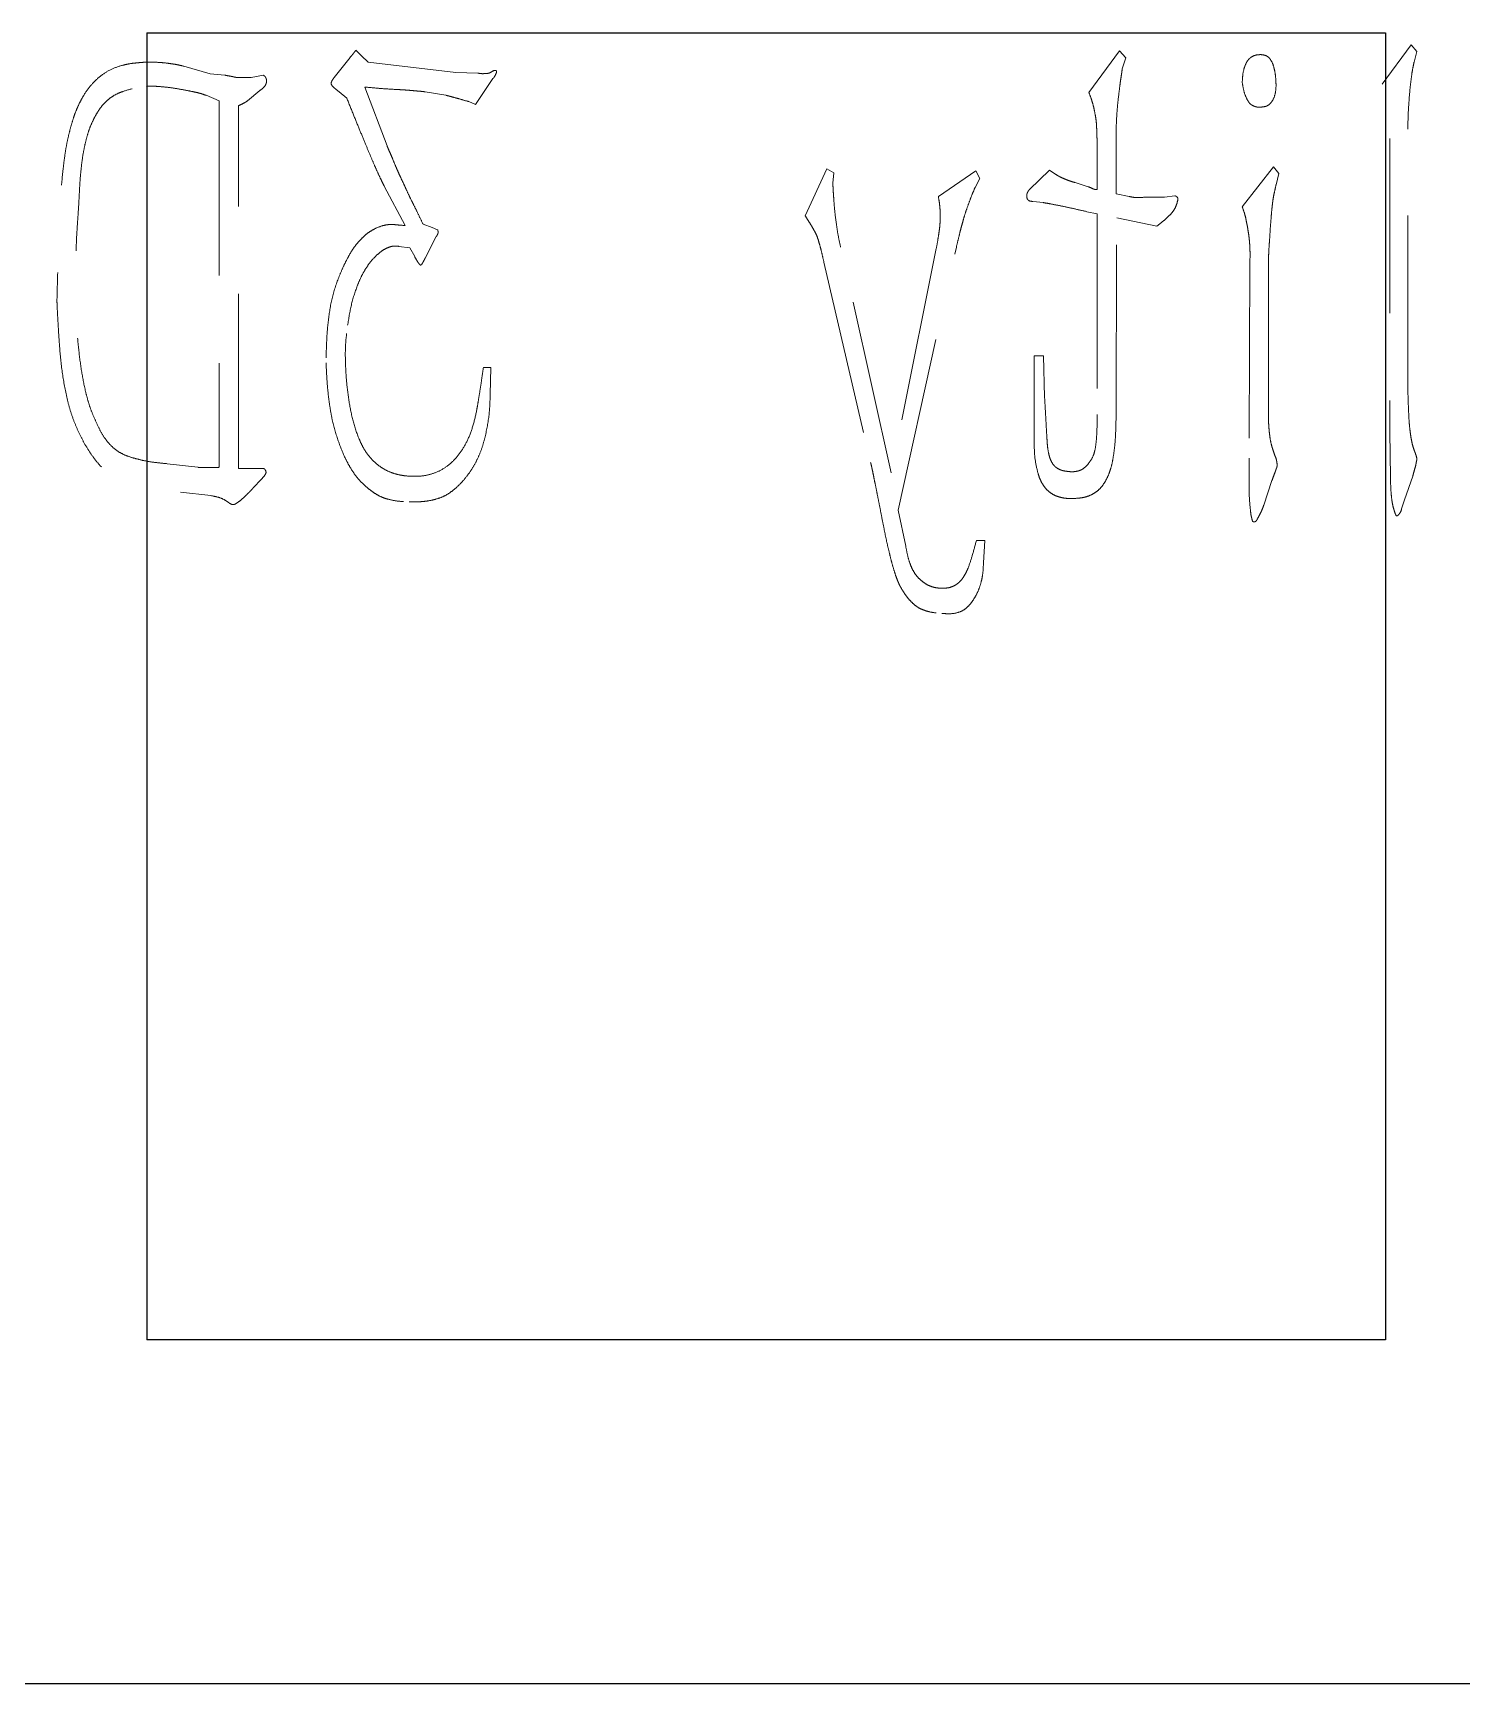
# Model space of a CAD drawing. Header units: millimetres. Extents: x 2 to 295, y 1 to 209.
# Drawn here: x 221.92 to 232.3, y 86.11 to 98.11 of the extents above; entities that cross this region are included whole.
import ezdxf

# ---------------------------------------------------------------- set-up
doc = ezdxf.new("R2010")
doc.units = ezdxf.units.MM
doc.linetypes.add('HIDDEN', pattern=[1.905, 1.27, -0.635])

msp = doc.modelspace()

# ---------------------------------------------------------------- linework, layer by layer
at = {"color": 7, "linetype": 'Continuous', "lineweight": 25}
for p, q in [((222.741, 98.115), (222.741, 88.615)), ((222.741, 98.115), (231.741, 98.115)), ((231.741, 98.115), (231.741, 88.615)), ((231.741, 88.615), (222.741, 88.615)), ((256.741, 86.115), (201.741, 86.115))]:
    msp.add_line(p, q, dxfattribs=at)
at = {"color": 7, "linetype": 'HIDDEN', "lineweight": 18}
for p, q in [((224.301, 97.949), (224.261, 97.989)), ((224.351, 97.903), (224.301, 97.949)), ((229.809, 97.984), (229.587, 97.682)), ((229.854, 97.933), (229.809, 97.984)), ((229.829, 97.853), (229.854, 97.933)), ((231.929, 98.029), (231.718, 97.742)), ((231.969, 97.979), (231.929, 98.029)), ((231.949, 97.903), (231.969, 97.979)), ((223.202, 97.818), (223.011, 97.873)), ((223.308, 97.808), (223.202, 97.818)), ((223.59, 97.808), (223.499, 97.792)), ((224.201, 97.913), (224.104, 97.792)), ((224.986, 97.828), (224.351, 97.903)), ((225.147, 97.823), (224.986, 97.828)), ((223.499, 97.792), (223.394, 97.792)), ((223.474, 97.621), (223.564, 97.697)), ((224.14, 97.687), (224.195, 97.642)), ((224.487, 97.294), (224.326, 97.722)), ((224.764, 97.687), (224.915, 97.662)), ((225.131, 97.596), (225.257, 97.783)), ((223.172, 97.662), (223.268, 97.621)), ((223.268, 97.621), (223.268, 94.958)), ((223.409, 94.949), (223.409, 97.586)), ((225.081, 97.616), (225.131, 97.596)), ((229.784, 96.946), (229.784, 97.334)), ((231.773, 97.349), (231.773, 95.215)), ((231.905, 95.517), (231.905, 97.415)), ((227.682, 97.128), (227.526, 96.785)), ((227.733, 97.098), (227.682, 97.128)), ((227.727, 97.023), (227.733, 97.098)), ((228.765, 97.113), (228.493, 96.926)), ((228.795, 97.058), (228.765, 97.113)), ((229.3, 97.118), (229.155, 96.977)), ((229.346, 97.087), (229.3, 97.118)), ((229.648, 97.103), (229.648, 96.977)), ((230.927, 97.143), (230.701, 96.851)), ((230.967, 97.093), (230.927, 97.143)), ((230.947, 97.012), (230.967, 97.093)), ((224.467, 97.002), (224.618, 96.715)), ((228.76, 96.992), (228.795, 97.058)), ((229.582, 96.997), (229.487, 97.027)), ((229.179, 96.891), (229.256, 96.882)), ((229.88, 96.926), (229.784, 96.946)), ((230.136, 96.922), (230.065, 96.922)), ((230.212, 96.932), (230.136, 96.922)), ((224.814, 96.7), (224.749, 96.725)), ((229.573, 96.816), (229.648, 96.801)), ((229.648, 96.801), (229.648, 95.341)), ((229.784, 95.306), (229.789, 96.77)), ((229.789, 96.77), (230.081, 96.71)), ((224.764, 96.479), (224.845, 96.635)), ((224.855, 96.685), (224.814, 96.7)), ((224.573, 96.564), (224.653, 96.554)), ((224.653, 96.554), (224.688, 96.489)), ((228.15, 94.918), (227.783, 96.559)), ((228.478, 96.549), (228.15, 94.918)), ((228.201, 94.646), (228.624, 96.559)), ((227.662, 96.448), (228, 94.993)), ((230.756, 96.439), (230.751, 95.024)), ((230.892, 95.582), (230.892, 96.474)), ((229.256, 95.769), (229.19, 95.769)), ((229.19, 95.769), (229.19, 95.472)), ((229.265, 95.467), (229.256, 95.769)), ((225.242, 95.683), (225.187, 95.683)), ((225.237, 95.487), (225.242, 95.683)), ((231.773, 95.215), (231.779, 94.883)), ((223.112, 94.958), (222.89, 94.984)), ((223.559, 94.949), (223.409, 94.949)), ((230.751, 95.024), (230.751, 94.843)), ((223.514, 94.808), (223.575, 94.872)), ((230.857, 94.682), (230.917, 94.863)), ((231.879, 94.722), (231.94, 94.893)), ((222.986, 94.777), (223.207, 94.752)), ((231.859, 94.656), (231.879, 94.722)), ((228.256, 94.385), (228.201, 94.646)), ((228.83, 94.425), (228.769, 94.425)), ((228.82, 94.264), (228.83, 94.425))]:
    msp.add_line(p, q, dxfattribs=at)
for points, knots in [([(224.261, 97.989), (224.26, 97.988), (224.255, 97.982), (224.244, 97.967), (224.224, 97.944), (224.209, 97.924), (224.201, 97.913)], [0, 0, 0, 0, 0.0599601, 0.245803, 0.5623379, 1, 1, 1, 1]), ([(230.947, 97.737), (230.946, 97.749), (230.945, 97.779), (230.94, 97.827), (230.929, 97.878), (230.911, 97.917), (230.89, 97.942), (230.868, 97.953), (230.842, 97.958), (230.814, 97.957), (230.785, 97.951), (230.76, 97.936), (230.739, 97.915), (230.72, 97.878), (230.704, 97.823), (230.702, 97.776), (230.701, 97.752)], [0, 0, 0, 0, 0.06777, 0.160259, 0.260352, 0.351112, 0.393251, 0.436228, 0.481869, 0.534653, 0.588806, 0.640325, 0.691039, 0.746758, 0.868316, 1, 1, 1, 1]), ([(222.79, 97.903), (222.768, 97.903), (222.728, 97.903), (222.67, 97.898), (222.617, 97.892), (222.554, 97.878), (222.481, 97.853), (222.404, 97.804), (222.337, 97.74), (222.29, 97.675), (222.257, 97.615), (222.233, 97.564), (222.211, 97.506), (222.192, 97.443), (222.174, 97.375), (222.158, 97.3), (222.145, 97.22), (222.131, 97.106), (222.117, 96.963), (222.11, 96.793), (222.104, 96.623), (222.099, 96.481), (222.094, 96.369), (222.092, 96.292), (222.09, 96.224), (222.089, 96.181), (222.089, 96.161)], [0, 0, 0, 0, 0.029941, 0.057139, 0.082342, 0.105412, 0.148406, 0.190325, 0.233422, 0.279274, 0.303867, 0.330651, 0.359626, 0.390592, 0.424074, 0.459712, 0.498269, 0.539459, 0.622225, 0.701554, 0.780486, 0.863302, 0.903485, 0.93942, 0.971826, 1, 1, 1, 1]), ([(223.011, 97.873), (222.995, 97.877), (222.962, 97.885), (222.909, 97.893), (222.851, 97.9), (222.81, 97.902), (222.79, 97.903)], [0, 0, 0, 0, 0.2188172, 0.4585148, 0.7198848, 1, 1, 1, 1]), ([(223.394, 97.792), (223.392, 97.792), (223.385, 97.793), (223.369, 97.797), (223.342, 97.802), (223.32, 97.806), (223.308, 97.808)], [0, 0, 0, 0, 0.060483, 0.251748, 0.565446, 1, 1, 1, 1]), ([(223.564, 97.697), (223.573, 97.703), (223.589, 97.715), (223.606, 97.737), (223.613, 97.76), (223.611, 97.779), (223.604, 97.797), (223.594, 97.804), (223.59, 97.808)], [0, 0, 0, 0, 0.241312, 0.437477, 0.602294, 0.739699, 0.872098, 1, 1, 1, 1]), ([(225.257, 97.783), (225.263, 97.79), (225.272, 97.802), (225.279, 97.82), (225.285, 97.832), (225.28, 97.844), (225.26, 97.842), (225.245, 97.831), (225.226, 97.821), (225.204, 97.82), (225.177, 97.818), (225.158, 97.821), (225.147, 97.823)], [0, 0, 0, 0, 0.132359, 0.225951, 0.28294, 0.319095, 0.396534, 0.519662, 0.605047, 0.708878, 0.841084, 1, 1, 1, 1]), ([(225.257, 97.783), (225.263, 97.79), (225.272, 97.802), (225.279, 97.82), (225.285, 97.832), (225.28, 97.844), (225.26, 97.842), (225.245, 97.831), (225.226, 97.821), (225.204, 97.82), (225.177, 97.818), (225.158, 97.821), (225.147, 97.823)], [0, 0, 0, 0, 0.132359, 0.225951, 0.28294, 0.319095, 0.396534, 0.519662, 0.605047, 0.708878, 0.841084, 1, 1, 1, 1]), ([(229.784, 97.334), (229.784, 97.372), (229.785, 97.444), (229.791, 97.546), (229.8, 97.639), (229.81, 97.713), (229.816, 97.768), (229.822, 97.802), (229.826, 97.83), (229.828, 97.846), (229.829, 97.853)], [0, 0, 0, 0, 0.219117, 0.411328, 0.588283, 0.761444, 0.840832, 0.90604, 0.959501, 1, 1, 1, 1]), ([(231.905, 97.415), (231.905, 97.447), (231.905, 97.513), (231.912, 97.612), (231.919, 97.706), (231.929, 97.787), (231.938, 97.851), (231.946, 97.887), (231.949, 97.903)], [0, 0, 0, 0, 0.194321, 0.405664, 0.606727, 0.770342, 0.900868, 1, 1, 1, 1]), ([(222.23, 96.604), (222.232, 96.633), (222.235, 96.693), (222.242, 96.785), (222.248, 96.884), (222.253, 96.986), (222.26, 97.087), (222.27, 97.18), (222.283, 97.264), (222.3, 97.337), (222.319, 97.403), (222.342, 97.463), (222.37, 97.517), (222.4, 97.566), (222.435, 97.608), (222.475, 97.643), (222.519, 97.671), (222.582, 97.695), (222.655, 97.716), (222.713, 97.724), (222.739, 97.727)], [0, 0, 0, 0, 0.06305, 0.130466, 0.202214, 0.278837, 0.354446, 0.422689, 0.483698, 0.538191, 0.587456, 0.634005, 0.677924, 0.719162, 0.758827, 0.79726, 0.834297, 0.872484, 0.942911, 1, 1, 1, 1]), ([(222.739, 97.727), (222.756, 97.728), (222.793, 97.729), (222.851, 97.724), (222.914, 97.718), (222.98, 97.707), (223.042, 97.695), (223.095, 97.685), (223.138, 97.674), (223.162, 97.665), (223.172, 97.662)], [0, 0, 0, 0, 0.120326, 0.251082, 0.395925, 0.552211, 0.70211, 0.826738, 0.924979, 1, 1, 1, 1]), ([(224.104, 97.792), (224.098, 97.784), (224.087, 97.77), (224.079, 97.748), (224.087, 97.732), (224.099, 97.72), (224.117, 97.704), (224.132, 97.693), (224.14, 97.687)], [0, 0, 0, 0, 0.236505, 0.393034, 0.471298, 0.599376, 0.773696, 1, 1, 1, 1]), ([(224.326, 97.722), (224.361, 97.719), (224.437, 97.711), (224.535, 97.705), (224.616, 97.701), (224.672, 97.696), (224.72, 97.692), (224.75, 97.689), (224.764, 97.687)], [0, 0, 0, 0, 0.240019, 0.52371, 0.666348, 0.793884, 0.904533, 1, 1, 1, 1]), ([(229.587, 97.682), (229.594, 97.665), (229.605, 97.634), (229.619, 97.588), (229.629, 97.539), (229.637, 97.498), (229.641, 97.462), (229.643, 97.434), (229.644, 97.398), (229.646, 97.354), (229.646, 97.303), (229.647, 97.243), (229.648, 97.176), (229.648, 97.128), (229.648, 97.103)], [0, 0, 0, 0, 0.091792, 0.167506, 0.245654, 0.347781, 0.382362, 0.430883, 0.492037, 0.56591, 0.655023, 0.756865, 0.871435, 1, 1, 1, 1]), ([(229.587, 97.682), (229.594, 97.665), (229.605, 97.634), (229.619, 97.588), (229.629, 97.539), (229.637, 97.498), (229.641, 97.462), (229.643, 97.434), (229.644, 97.398), (229.646, 97.354), (229.646, 97.303), (229.647, 97.243), (229.648, 97.176), (229.648, 97.128), (229.648, 97.103)], [0, 0, 0, 0, 0.091792, 0.167506, 0.245654, 0.347781, 0.382362, 0.430883, 0.492037, 0.56591, 0.655023, 0.756865, 0.871435, 1, 1, 1, 1]), ([(230.701, 97.752), (230.705, 97.729), (230.713, 97.684), (230.734, 97.633), (230.756, 97.6), (230.78, 97.585), (230.807, 97.575), (230.826, 97.575), (230.837, 97.576)], [0, 0, 0, 0, 0.285688, 0.543985, 0.659912, 0.76571, 0.87683, 1, 1, 1, 1]), ([(230.837, 97.576), (230.845, 97.577), (230.862, 97.578), (230.886, 97.586), (230.905, 97.601), (230.926, 97.629), (230.944, 97.675), (230.946, 97.715), (230.947, 97.737)], [0, 0, 0, 0, 0.119936, 0.228723, 0.33563, 0.452085, 0.705606, 1, 1, 1, 1]), ([(230.837, 97.576), (230.845, 97.577), (230.862, 97.578), (230.886, 97.586), (230.905, 97.601), (230.926, 97.629), (230.944, 97.675), (230.946, 97.715), (230.947, 97.737)], [0, 0, 0, 0, 0.119936, 0.228723, 0.33563, 0.452085, 0.705606, 1, 1, 1, 1]), ([(223.409, 97.586), (223.422, 97.592), (223.444, 97.602), (223.465, 97.616), (223.474, 97.621)], [0, 0, 0, 0, 0.577625, 1, 1, 1, 1]), ([(224.195, 97.642), (224.211, 97.601), (224.242, 97.524), (224.286, 97.415), (224.327, 97.317), (224.362, 97.231), (224.394, 97.158), (224.421, 97.095), (224.446, 97.045), (224.46, 97.015), (224.467, 97.002)], [0, 0, 0, 0, 0.188413, 0.357486, 0.50962, 0.643418, 0.759307, 0.857858, 0.937578, 1, 1, 1, 1]), ([(224.915, 97.662), (224.922, 97.66), (224.94, 97.656), (224.974, 97.646), (225.023, 97.633), (225.06, 97.622), (225.081, 97.616)], [0, 0, 0, 0, 0.119615, 0.326343, 0.618028, 1, 1, 1, 1]), ([(224.749, 96.725), (224.738, 96.748), (224.716, 96.793), (224.685, 96.857), (224.655, 96.916), (224.63, 96.971), (224.607, 97.02), (224.586, 97.065), (224.568, 97.104), (224.549, 97.148), (224.53, 97.194), (224.511, 97.239), (224.497, 97.271), (224.49, 97.288), (224.487, 97.294)], [0, 0, 0, 0, 0.1229895, 0.2369231, 0.3428715, 0.4387364, 0.5255399, 0.6043605, 0.6736207, 0.7333324, 0.833059, 0.9119964, 0.9663927, 1, 1, 1, 1]), ([(229.487, 97.027), (229.474, 97.031), (229.448, 97.039), (229.41, 97.054), (229.375, 97.069), (229.354, 97.082), (229.346, 97.087)], [0, 0, 0, 0, 0.254484, 0.535349, 0.80214, 1, 1, 1, 1]), ([(227.783, 96.559), (227.776, 96.589), (227.763, 96.648), (227.75, 96.739), (227.739, 96.828), (227.734, 96.898), (227.73, 96.948), (227.729, 96.978), (227.727, 97.002), (227.727, 97.017), (227.727, 97.023)], [0, 0, 0, 0, 0.192252, 0.392537, 0.590369, 0.766578, 0.844957, 0.908899, 0.961682, 1, 1, 1, 1]), ([(228.624, 96.559), (228.629, 96.582), (228.64, 96.623), (228.653, 96.68), (228.666, 96.726), (228.679, 96.774), (228.696, 96.828), (228.719, 96.889), (228.739, 96.945), (228.754, 96.978), (228.76, 96.992)], [0, 0, 0, 0, 0.152178, 0.282445, 0.386457, 0.468137, 0.610998, 0.761151, 0.898416, 1, 1, 1, 1]), ([(229.155, 96.977), (229.149, 96.97), (229.14, 96.957), (229.134, 96.936), (229.136, 96.918), (229.141, 96.903), (229.157, 96.891), (229.171, 96.891), (229.179, 96.891)], [0, 0, 0, 0, 0.228946, 0.402044, 0.532958, 0.660895, 0.793707, 1, 1, 1, 1]), ([(229.648, 96.977), (229.643, 96.977), (229.636, 96.977), (229.623, 96.979), (229.606, 96.988), (229.592, 96.993), (229.582, 96.997)], [0, 0, 0, 0, 0.19392, 0.324781, 0.556488, 1, 1, 1, 1]), ([(230.892, 96.474), (230.892, 96.483), (230.893, 96.508), (230.895, 96.553), (230.9, 96.615), (230.904, 96.688), (230.91, 96.761), (230.915, 96.824), (230.92, 96.869), (230.925, 96.911), (230.934, 96.956), (230.942, 96.992), (230.947, 97.012)], [0, 0, 0, 0, 0.052292, 0.136306, 0.250781, 0.395541, 0.541772, 0.656354, 0.742184, 0.796273, 0.887199, 1, 1, 1, 1]), ([(228.493, 96.926), (228.496, 96.909), (228.501, 96.878), (228.506, 96.831), (228.506, 96.785), (228.506, 96.744), (228.503, 96.702), (228.497, 96.661), (228.489, 96.608), (228.482, 96.57), (228.478, 96.549)], [0, 0, 0, 0, 0.13699, 0.253263, 0.366995, 0.498371, 0.580926, 0.693777, 0.832703, 1, 1, 1, 1]), ([(228.493, 96.926), (228.496, 96.909), (228.501, 96.878), (228.506, 96.831), (228.506, 96.785), (228.506, 96.744), (228.503, 96.702), (228.497, 96.661), (228.489, 96.608), (228.482, 96.57), (228.478, 96.549)], [0, 0, 0, 0, 0.13699, 0.253263, 0.366995, 0.498371, 0.580926, 0.693777, 0.832703, 1, 1, 1, 1]), ([(229.256, 96.882), (229.278, 96.878), (229.325, 96.869), (229.401, 96.855), (229.484, 96.836), (229.542, 96.823), (229.573, 96.816)], [0, 0, 0, 0, 0.210575, 0.445056, 0.709408, 1, 1, 1, 1]), ([(230.065, 96.922), (230.046, 96.922), (230.01, 96.922), (229.96, 96.919), (229.917, 96.918), (229.891, 96.924), (229.88, 96.926)], [0, 0, 0, 0, 0.308083, 0.580399, 0.812476, 1, 1, 1, 1]), ([(230.081, 96.71), (230.097, 96.723), (230.127, 96.747), (230.168, 96.783), (230.202, 96.82), (230.222, 96.86), (230.231, 96.891), (230.235, 96.915), (230.224, 96.926), (230.216, 96.93), (230.212, 96.932)], [0, 0, 0, 0, 0.209634, 0.398669, 0.567906, 0.726288, 0.84896, 0.910551, 0.950637, 1, 1, 1, 1]), ([(230.081, 96.71), (230.097, 96.723), (230.127, 96.747), (230.168, 96.783), (230.202, 96.82), (230.222, 96.86), (230.231, 96.891), (230.235, 96.915), (230.224, 96.926), (230.216, 96.93), (230.212, 96.932)], [0, 0, 0, 0, 0.209634, 0.398669, 0.567906, 0.726288, 0.84896, 0.910551, 0.950637, 1, 1, 1, 1]), ([(230.701, 96.851), (230.707, 96.834), (230.718, 96.805), (230.727, 96.767), (230.732, 96.738), (230.738, 96.712), (230.743, 96.68), (230.749, 96.643), (230.754, 96.6), (230.757, 96.551), (230.758, 96.497), (230.757, 96.458), (230.756, 96.439)], [0, 0, 0, 0, 0.126153, 0.227225, 0.276126, 0.339691, 0.417277, 0.507453, 0.611493, 0.727469, 0.857485, 1, 1, 1, 1]), ([(230.701, 96.851), (230.707, 96.834), (230.718, 96.805), (230.727, 96.767), (230.732, 96.738), (230.738, 96.712), (230.743, 96.68), (230.749, 96.643), (230.754, 96.6), (230.757, 96.551), (230.758, 96.497), (230.757, 96.458), (230.756, 96.439)], [0, 0, 0, 0, 0.126153, 0.227225, 0.276126, 0.339691, 0.417277, 0.507453, 0.611493, 0.727469, 0.857485, 1, 1, 1, 1]), ([(224.618, 96.715), (224.6, 96.717), (224.566, 96.719), (224.514, 96.725), (224.457, 96.717), (224.407, 96.697), (224.364, 96.673), (224.33, 96.648), (224.298, 96.616), (224.264, 96.579), (224.231, 96.534), (224.201, 96.479), (224.169, 96.417), (224.129, 96.322), (224.086, 96.196), (224.06, 96.036), (224.047, 95.877), (224.045, 95.771), (224.044, 95.718)], [0, 0, 0, 0, 0.041284, 0.079066, 0.120527, 0.17189, 0.201587, 0.233473, 0.26823, 0.306288, 0.348803, 0.396432, 0.449585, 0.509234, 0.63247, 0.756101, 0.878813, 1, 1, 1, 1]), ([(224.618, 96.715), (224.6, 96.717), (224.566, 96.719), (224.514, 96.725), (224.457, 96.717), (224.407, 96.697), (224.364, 96.673), (224.33, 96.648), (224.298, 96.616), (224.264, 96.579), (224.231, 96.534), (224.201, 96.479), (224.169, 96.417), (224.129, 96.322), (224.086, 96.196), (224.06, 96.036), (224.047, 95.877), (224.045, 95.771), (224.044, 95.718)], [0, 0, 0, 0, 0.041284, 0.079066, 0.120527, 0.17189, 0.201587, 0.233473, 0.26823, 0.306288, 0.348803, 0.396432, 0.449585, 0.509234, 0.63247, 0.756101, 0.878813, 1, 1, 1, 1]), ([(227.526, 96.785), (227.534, 96.773), (227.549, 96.748), (227.572, 96.713), (227.592, 96.677), (227.609, 96.645), (227.621, 96.609), (227.633, 96.568), (227.647, 96.513), (227.656, 96.471), (227.662, 96.448)], [0, 0, 0, 0, 0.122468, 0.234804, 0.342284, 0.457816, 0.535671, 0.652183, 0.807588, 1, 1, 1, 1]), ([(227.526, 96.785), (227.534, 96.773), (227.549, 96.748), (227.572, 96.713), (227.592, 96.677), (227.609, 96.645), (227.621, 96.609), (227.633, 96.568), (227.647, 96.513), (227.656, 96.471), (227.662, 96.448)], [0, 0, 0, 0, 0.122468, 0.234804, 0.342284, 0.457816, 0.535671, 0.652183, 0.807588, 1, 1, 1, 1]), ([(222.89, 94.984), (222.861, 94.987), (222.806, 94.992), (222.727, 95.004), (222.656, 95.022), (222.591, 95.042), (222.532, 95.071), (222.481, 95.114), (222.435, 95.168), (222.398, 95.233), (222.366, 95.303), (222.336, 95.372), (222.314, 95.441), (222.29, 95.533), (222.267, 95.654), (222.246, 95.809), (222.232, 95.98), (222.227, 96.17), (222.227, 96.38), (222.229, 96.527), (222.23, 96.604)], [0, 0, 0, 0, 0.044038, 0.084539, 0.121416, 0.155179, 0.187407, 0.220402, 0.255472, 0.294035, 0.333694, 0.372089, 0.408596, 0.443737, 0.516025, 0.594832, 0.681524, 0.777022, 0.883036, 1, 1, 1, 1]), ([(224.845, 96.635), (224.851, 96.644), (224.861, 96.659), (224.857, 96.677), (224.855, 96.685)], [0, 0, 0, 0, 0.5736296, 1, 1, 1, 1]), ([(224.201, 95.99), (224.209, 96.04), (224.224, 96.137), (224.261, 96.254), (224.297, 96.341), (224.33, 96.399), (224.366, 96.452), (224.407, 96.496), (224.449, 96.532), (224.492, 96.556), (224.533, 96.568), (224.56, 96.565), (224.573, 96.564)], [0, 0, 0, 0, 0.2019199, 0.3991492, 0.4943861, 0.5841091, 0.6693606, 0.7520379, 0.8278782, 0.8923571, 0.9475785, 1, 1, 1, 1]), ([(224.201, 95.99), (224.209, 96.04), (224.224, 96.137), (224.261, 96.254), (224.297, 96.341), (224.33, 96.399), (224.366, 96.452), (224.407, 96.496), (224.449, 96.532), (224.492, 96.556), (224.533, 96.568), (224.56, 96.565), (224.573, 96.564)], [0, 0, 0, 0, 0.2019199, 0.3991492, 0.4943861, 0.5841091, 0.6693606, 0.7520379, 0.8278782, 0.8923571, 0.9475785, 1, 1, 1, 1]), ([(224.688, 96.489), (224.693, 96.48), (224.701, 96.466), (224.712, 96.447), (224.721, 96.436), (224.728, 96.427), (224.738, 96.43), (224.744, 96.441), (224.754, 96.457), (224.761, 96.471), (224.764, 96.479)], [0, 0, 0, 0, 0.207379, 0.361512, 0.470432, 0.536011, 0.58092, 0.66599, 0.805157, 1, 1, 1, 1]), ([(222.089, 96.161), (222.09, 96.139), (222.092, 96.092), (222.096, 96.017), (222.101, 95.935), (222.109, 95.815), (222.123, 95.662), (222.15, 95.512), (222.177, 95.396), (222.204, 95.314), (222.236, 95.235), (222.272, 95.16), (222.311, 95.092), (222.352, 95.031), (222.394, 94.978), (222.438, 94.933), (222.484, 94.895), (222.534, 94.865), (222.587, 94.842), (222.646, 94.825), (222.713, 94.813), (222.791, 94.802), (222.884, 94.789), (222.95, 94.781), (222.986, 94.777)], [0, 0, 0, 0, 0.0352002, 0.0747604, 0.1187046, 0.1670114, 0.2658881, 0.3622242, 0.4089891, 0.4550951, 0.4997774, 0.5441317, 0.5860822, 0.625094, 0.6605131, 0.693761, 0.7246755, 0.7551681, 0.7857782, 0.8166599, 0.8516845, 0.8936498, 0.9431016, 1, 1, 1, 1]), ([(224.659, 94.893), (224.638, 94.894), (224.598, 94.898), (224.54, 94.911), (224.486, 94.933), (224.436, 94.962), (224.391, 94.999), (224.35, 95.044), (224.316, 95.096), (224.277, 95.176), (224.24, 95.287), (224.211, 95.427), (224.193, 95.57), (224.184, 95.713), (224.183, 95.853), (224.195, 95.945), (224.201, 95.99)], [0, 0, 0, 0, 0.0462743, 0.0906321, 0.1336539, 0.1771412, 0.220596, 0.2654616, 0.3119801, 0.3614012, 0.4658905, 0.5742588, 0.6839834, 0.7913365, 0.896236, 1, 1, 1, 1]), ([(224.659, 94.893), (224.638, 94.894), (224.598, 94.898), (224.54, 94.911), (224.486, 94.933), (224.436, 94.962), (224.391, 94.999), (224.35, 95.044), (224.316, 95.096), (224.277, 95.176), (224.24, 95.287), (224.211, 95.427), (224.193, 95.57), (224.184, 95.713), (224.183, 95.853), (224.195, 95.945), (224.201, 95.99)], [0, 0, 0, 0, 0.0462743, 0.0906321, 0.1336539, 0.1771412, 0.220596, 0.2654616, 0.3119801, 0.3614012, 0.4658905, 0.5742588, 0.6839834, 0.7913365, 0.896236, 1, 1, 1, 1]), ([(224.044, 95.718), (224.046, 95.677), (224.05, 95.598), (224.059, 95.488), (224.073, 95.39), (224.092, 95.281), (224.127, 95.16), (224.171, 95.048), (224.212, 94.968), (224.246, 94.914), (224.284, 94.866), (224.325, 94.825), (224.367, 94.79), (224.409, 94.761), (224.45, 94.74), (224.504, 94.722), (224.57, 94.71), (224.622, 94.708), (224.648, 94.707)], [0, 0, 0, 0, 0.094547, 0.179609, 0.254249, 0.319056, 0.434284, 0.542006, 0.592626, 0.640739, 0.687281, 0.731921, 0.773938, 0.811957, 0.847565, 0.879938, 0.941286, 1, 1, 1, 1]), ([(224.044, 95.718), (224.046, 95.677), (224.05, 95.598), (224.059, 95.488), (224.073, 95.39), (224.092, 95.281), (224.127, 95.16), (224.171, 95.048), (224.212, 94.968), (224.246, 94.914), (224.284, 94.866), (224.325, 94.825), (224.367, 94.79), (224.409, 94.761), (224.45, 94.74), (224.504, 94.722), (224.57, 94.71), (224.622, 94.708), (224.648, 94.707)], [0, 0, 0, 0, 0.094547, 0.179609, 0.254249, 0.319056, 0.434284, 0.542006, 0.592626, 0.640739, 0.687281, 0.731921, 0.773938, 0.811957, 0.847565, 0.879938, 0.941286, 1, 1, 1, 1]), ([(225.187, 95.683), (225.183, 95.654), (225.175, 95.598), (225.163, 95.518), (225.151, 95.445), (225.137, 95.358), (225.114, 95.261), (225.076, 95.156), (225.024, 95.067), (224.962, 94.994), (224.891, 94.941), (224.814, 94.908), (224.736, 94.892), (224.684, 94.892), (224.659, 94.893)], [0, 0, 0, 0, 0.082835, 0.158637, 0.228899, 0.292135, 0.405992, 0.51022, 0.605388, 0.694302, 0.77698, 0.854168, 0.928504, 1, 1, 1, 1]), ([(225.187, 95.683), (225.183, 95.654), (225.175, 95.598), (225.163, 95.518), (225.151, 95.445), (225.137, 95.358), (225.114, 95.261), (225.076, 95.156), (225.024, 95.067), (224.962, 94.994), (224.891, 94.941), (224.814, 94.908), (224.736, 94.892), (224.684, 94.892), (224.659, 94.893)], [0, 0, 0, 0, 0.082835, 0.158637, 0.228899, 0.292135, 0.405992, 0.51022, 0.605388, 0.694302, 0.77698, 0.854168, 0.928504, 1, 1, 1, 1]), ([(230.952, 94.998), (230.951, 95.004), (230.948, 95.021), (230.936, 95.048), (230.924, 95.084), (230.912, 95.123), (230.903, 95.167), (230.897, 95.217), (230.893, 95.265), (230.892, 95.301), (230.892, 95.324), (230.892, 95.343), (230.892, 95.367), (230.892, 95.398), (230.892, 95.435), (230.892, 95.479), (230.892, 95.528), (230.892, 95.564), (230.892, 95.582)], [0, 0, 0, 0, 0.029663, 0.084682, 0.15284, 0.218626, 0.293268, 0.382211, 0.470653, 0.540012, 0.560176, 0.591682, 0.63327, 0.68494, 0.747952, 0.821046, 0.905482, 1, 1, 1, 1]), ([(224.648, 94.707), (224.67, 94.706), (224.712, 94.706), (224.773, 94.711), (224.829, 94.722), (224.881, 94.738), (224.93, 94.762), (224.976, 94.797), (225.023, 94.84), (225.068, 94.893), (225.11, 94.953), (225.146, 95.02), (225.176, 95.093), (225.205, 95.196), (225.231, 95.328), (225.235, 95.434), (225.237, 95.487)], [0, 0, 0, 0, 0.059202, 0.113898, 0.165353, 0.21259, 0.260728, 0.312267, 0.369877, 0.43285, 0.499652, 0.56768, 0.638267, 0.711276, 0.857738, 1, 1, 1, 1]), ([(224.648, 94.707), (224.67, 94.706), (224.712, 94.706), (224.773, 94.711), (224.829, 94.722), (224.881, 94.738), (224.93, 94.762), (224.976, 94.797), (225.023, 94.84), (225.068, 94.893), (225.11, 94.953), (225.146, 95.02), (225.176, 95.093), (225.205, 95.196), (225.231, 95.328), (225.235, 95.434), (225.237, 95.487)], [0, 0, 0, 0, 0.059202, 0.113898, 0.165353, 0.21259, 0.260728, 0.312267, 0.369877, 0.43285, 0.499652, 0.56768, 0.638267, 0.711276, 0.857738, 1, 1, 1, 1]), ([(229.19, 95.472), (229.19, 95.433), (229.19, 95.361), (229.19, 95.262), (229.19, 95.182), (229.189, 95.1), (229.194, 95.012), (229.212, 94.93), (229.231, 94.869), (229.253, 94.83), (229.277, 94.797), (229.308, 94.771), (229.342, 94.751), (229.38, 94.739), (229.422, 94.731), (229.451, 94.731), (229.467, 94.731)], [0, 0, 0, 0, 0.130289, 0.239832, 0.329458, 0.398337, 0.513102, 0.625082, 0.677836, 0.726118, 0.7711, 0.815208, 0.858337, 0.902163, 0.949371, 1, 1, 1, 1]), ([(229.19, 95.472), (229.19, 95.433), (229.19, 95.361), (229.19, 95.262), (229.19, 95.182), (229.189, 95.1), (229.194, 95.012), (229.212, 94.93), (229.231, 94.869), (229.253, 94.83), (229.277, 94.797), (229.308, 94.771), (229.342, 94.751), (229.38, 94.739), (229.422, 94.731), (229.451, 94.731), (229.467, 94.731)], [0, 0, 0, 0, 0.130289, 0.239832, 0.329458, 0.398337, 0.513102, 0.625082, 0.677836, 0.726118, 0.7711, 0.815208, 0.858337, 0.902163, 0.949371, 1, 1, 1, 1]), ([(229.432, 94.928), (229.42, 94.93), (229.399, 94.932), (229.37, 94.943), (229.344, 94.959), (229.324, 94.981), (229.308, 95.011), (229.296, 95.048), (229.287, 95.095), (229.283, 95.15), (229.279, 95.215), (229.275, 95.29), (229.27, 95.375), (229.267, 95.435), (229.265, 95.467)], [0, 0, 0, 0, 0.055151, 0.104194, 0.151563, 0.197837, 0.250415, 0.31437, 0.390847, 0.479657, 0.583981, 0.70651, 0.844758, 1, 1, 1, 1]), ([(231.94, 94.893), (231.944, 94.909), (231.951, 94.936), (231.962, 94.972), (231.966, 94.998), (231.971, 95.019), (231.965, 95.043), (231.954, 95.073), (231.941, 95.108), (231.932, 95.145), (231.925, 95.185), (231.919, 95.232), (231.913, 95.291), (231.91, 95.363), (231.906, 95.44), (231.905, 95.492), (231.905, 95.517)], [0, 0, 0, 0, 0.077782, 0.136194, 0.176968, 0.199562, 0.236445, 0.291049, 0.353469, 0.411585, 0.472416, 0.543516, 0.634333, 0.75435, 0.88369, 1, 1, 1, 1]), ([(229.648, 95.341), (229.647, 95.305), (229.646, 95.241), (229.642, 95.155), (229.633, 95.09), (229.618, 95.034), (229.588, 94.988), (229.554, 94.952), (229.522, 94.934), (229.494, 94.928), (229.464, 94.924), (229.443, 94.927), (229.432, 94.928)], [0, 0, 0, 0, 0.1990626, 0.3582959, 0.478505, 0.5607126, 0.6792335, 0.7818523, 0.8307162, 0.8820023, 0.9375612, 1, 1, 1, 1]), ([(229.467, 94.731), (229.486, 94.732), (229.522, 94.733), (229.574, 94.744), (229.618, 94.764), (229.657, 94.791), (229.689, 94.827), (229.715, 94.87), (229.738, 94.922), (229.756, 94.983), (229.767, 95.052), (229.777, 95.129), (229.782, 95.215), (229.783, 95.274), (229.784, 95.306)], [0, 0, 0, 0, 0.077219, 0.145929, 0.210451, 0.271529, 0.333865, 0.402179, 0.477474, 0.561059, 0.654685, 0.759572, 0.873871, 1, 1, 1, 1]), ([(229.467, 94.731), (229.486, 94.732), (229.522, 94.733), (229.574, 94.744), (229.618, 94.764), (229.657, 94.791), (229.689, 94.827), (229.715, 94.87), (229.738, 94.922), (229.756, 94.983), (229.767, 95.052), (229.777, 95.129), (229.782, 95.215), (229.783, 95.274), (229.784, 95.306)], [0, 0, 0, 0, 0.077219, 0.145929, 0.210451, 0.271529, 0.333865, 0.402179, 0.477474, 0.561059, 0.654685, 0.759572, 0.873871, 1, 1, 1, 1]), ([(223.268, 94.958), (223.251, 94.957), (223.221, 94.955), (223.178, 94.956), (223.142, 94.955), (223.121, 94.957), (223.112, 94.958)], [0, 0, 0, 0, 0.315834, 0.588318, 0.817779, 1, 1, 1, 1]), ([(223.575, 94.872), (223.584, 94.882), (223.597, 94.896), (223.611, 94.921), (223.604, 94.936), (223.598, 94.948), (223.58, 94.951), (223.567, 94.95), (223.559, 94.949)], [0, 0, 0, 0, 0.318018, 0.489927, 0.603212, 0.689322, 0.802607, 1, 1, 1, 1]), ([(228, 94.993), (228.001, 94.99), (228.005, 94.979), (228.009, 94.957), (228.017, 94.924), (228.025, 94.879), (228.037, 94.824), (228.05, 94.757), (228.066, 94.679), (228.082, 94.592), (228.1, 94.505), (228.116, 94.422), (228.134, 94.349), (228.149, 94.284), (228.165, 94.228), (228.18, 94.18), (228.194, 94.14), (228.211, 94.1), (228.235, 94.059), (228.263, 94.016), (228.295, 93.981), (228.328, 93.95), (228.367, 93.927), (228.412, 93.911), (228.462, 93.9), (228.499, 93.897), (228.518, 93.896)], [0, 0, 0, 0, 0.0084649, 0.0260061, 0.051699, 0.0865402, 0.1295336, 0.1817954, 0.2427675, 0.3123405, 0.38314, 0.4471297, 0.5044481, 0.5554095, 0.6003064, 0.6384866, 0.670546, 0.6960426, 0.7391263, 0.7784527, 0.8143437, 0.8478229, 0.8810249, 0.9168797, 0.9559746, 1, 1, 1, 1]), ([(228, 94.993), (228.001, 94.99), (228.005, 94.979), (228.009, 94.957), (228.017, 94.924), (228.025, 94.879), (228.037, 94.824), (228.05, 94.757), (228.066, 94.679), (228.082, 94.592), (228.1, 94.505), (228.116, 94.422), (228.134, 94.349), (228.149, 94.284), (228.165, 94.228), (228.18, 94.18), (228.194, 94.14), (228.211, 94.1), (228.235, 94.059), (228.263, 94.016), (228.295, 93.981), (228.328, 93.95), (228.367, 93.927), (228.412, 93.911), (228.462, 93.9), (228.499, 93.897), (228.518, 93.896)], [0, 0, 0, 0, 0.0084649, 0.0260061, 0.051699, 0.0865402, 0.1295336, 0.1817954, 0.2427675, 0.3123405, 0.38314, 0.4471297, 0.5044481, 0.5554095, 0.6003064, 0.6384866, 0.670546, 0.6960426, 0.7391263, 0.7784527, 0.8143437, 0.8478229, 0.8810249, 0.9168797, 0.9559746, 1, 1, 1, 1]), ([(230.917, 94.863), (230.922, 94.875), (230.929, 94.896), (230.941, 94.924), (230.946, 94.944), (230.954, 94.96), (230.955, 94.978), (230.953, 94.991), (230.952, 94.998)], [0, 0, 0, 0, 0.273716, 0.481148, 0.630379, 0.71509, 0.841912, 1, 1, 1, 1]), ([(223.363, 94.687), (223.367, 94.687), (223.378, 94.686), (223.395, 94.698), (223.417, 94.712), (223.442, 94.735), (223.466, 94.757), (223.487, 94.778), (223.503, 94.794), (223.511, 94.804), (223.514, 94.808)], [0, 0, 0, 0, 0.0644119, 0.1625356, 0.2957812, 0.4754748, 0.6574232, 0.8045482, 0.9195852, 1, 1, 1, 1]), ([(230.751, 94.843), (230.751, 94.805), (230.751, 94.737), (230.759, 94.658), (230.765, 94.605), (230.772, 94.582), (230.775, 94.564), (230.783, 94.561), (230.786, 94.561)], [0, 0, 0, 0, 0.38374, 0.706848, 0.831751, 0.919184, 0.972267, 1, 1, 1, 1]), ([(231.779, 94.883), (231.779, 94.861), (231.779, 94.819), (231.783, 94.761), (231.789, 94.71), (231.797, 94.669), (231.807, 94.637), (231.814, 94.618), (231.821, 94.602), (231.827, 94.605), (231.829, 94.606)], [0, 0, 0, 0, 0.22788, 0.427955, 0.603223, 0.749826, 0.864818, 0.938521, 0.980505, 1, 1, 1, 1]), ([(223.207, 94.752), (223.228, 94.748), (223.267, 94.741), (223.309, 94.721), (223.334, 94.703), (223.347, 94.694), (223.357, 94.689), (223.362, 94.687), (223.363, 94.687)], [0, 0, 0, 0, 0.376405, 0.687209, 0.813276, 0.907827, 0.972358, 1, 1, 1, 1]), ([(230.786, 94.561), (230.789, 94.561), (230.796, 94.562), (230.806, 94.572), (230.815, 94.591), (230.83, 94.617), (230.845, 94.649), (230.853, 94.671), (230.857, 94.682)], [0, 0, 0, 0, 0.068925, 0.145726, 0.277741, 0.506574, 0.76781, 1, 1, 1, 1]), ([(231.829, 94.606), (231.831, 94.608), (231.838, 94.613), (231.847, 94.627), (231.856, 94.641), (231.858, 94.652), (231.859, 94.656)], [0, 0, 0, 0, 0.1421863, 0.4539502, 0.7943303, 1, 1, 1, 1]), ([(228.769, 94.425), (228.76, 94.389), (228.742, 94.323), (228.717, 94.244), (228.694, 94.191), (228.675, 94.159), (228.654, 94.131), (228.63, 94.109), (228.601, 94.093), (228.57, 94.082), (228.534, 94.078), (228.495, 94.079), (228.455, 94.086), (228.415, 94.101), (228.38, 94.125), (228.345, 94.155), (228.314, 94.196), (228.289, 94.249), (228.269, 94.313), (228.261, 94.36), (228.256, 94.385)], [0, 0, 0, 0, 0.122347, 0.225897, 0.270616, 0.312454, 0.34979, 0.385143, 0.419971, 0.456214, 0.495002, 0.538397, 0.583355, 0.628964, 0.675741, 0.72503, 0.780534, 0.843505, 0.916515, 1, 1, 1, 1]), ([(228.769, 94.425), (228.76, 94.389), (228.742, 94.323), (228.717, 94.244), (228.694, 94.191), (228.675, 94.159), (228.654, 94.131), (228.63, 94.109), (228.601, 94.093), (228.57, 94.082), (228.534, 94.078), (228.495, 94.079), (228.455, 94.086), (228.415, 94.101), (228.38, 94.125), (228.345, 94.155), (228.314, 94.196), (228.289, 94.249), (228.269, 94.313), (228.261, 94.36), (228.256, 94.385)], [0, 0, 0, 0, 0.122347, 0.225897, 0.270616, 0.312454, 0.34979, 0.385143, 0.419971, 0.456214, 0.495002, 0.538397, 0.583355, 0.628964, 0.675741, 0.72503, 0.780534, 0.843505, 0.916515, 1, 1, 1, 1]), ([(228.518, 93.896), (228.541, 93.894), (228.586, 93.891), (228.643, 93.902), (228.684, 93.924), (228.714, 93.95), (228.742, 93.986), (228.769, 94.03), (228.792, 94.081), (228.808, 94.138), (228.819, 94.199), (228.82, 94.242), (228.82, 94.264)], [0, 0, 0, 0, 0.125113, 0.246151, 0.309395, 0.38075, 0.4629, 0.556843, 0.659658, 0.767199, 0.880266, 1, 1, 1, 1]), ([(228.518, 93.896), (228.541, 93.894), (228.586, 93.891), (228.643, 93.902), (228.684, 93.924), (228.714, 93.95), (228.742, 93.986), (228.769, 94.03), (228.792, 94.081), (228.808, 94.138), (228.819, 94.199), (228.82, 94.242), (228.82, 94.264)], [0, 0, 0, 0, 0.125113, 0.246151, 0.309395, 0.38075, 0.4629, 0.556843, 0.659658, 0.767199, 0.880266, 1, 1, 1, 1])]:
    msp.add_open_spline(points, degree=3, knots=knots, dxfattribs=at)

doc.saveas('drawing.dxf')
